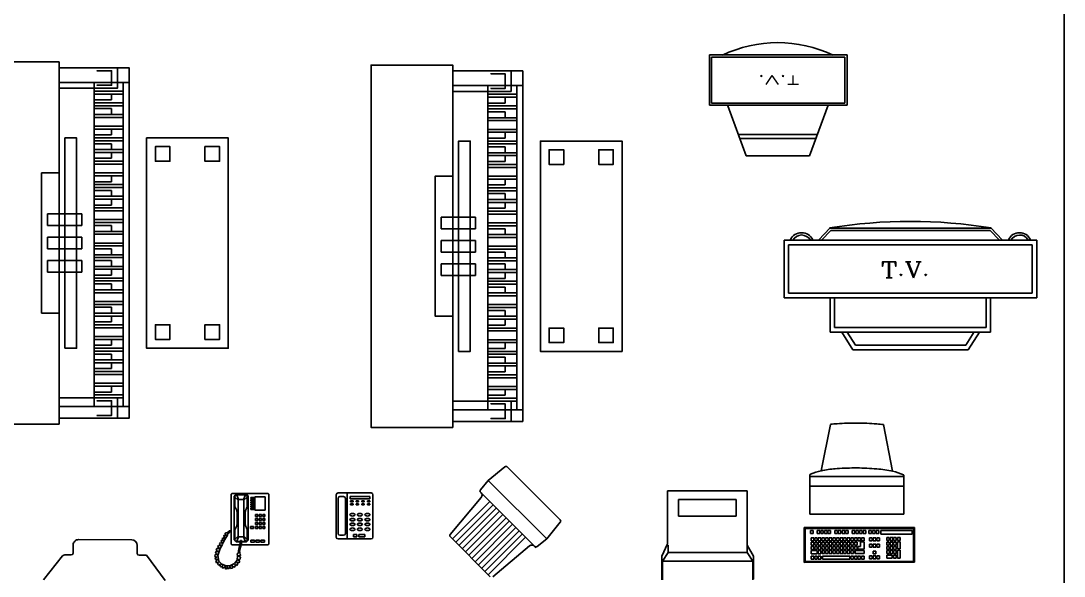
# Model space of a CAD drawing. Extents: x -42728 to 99010, y -18674 to 47645.
# Drawn here: x 48297 to 52837, y 23972 to 26386 of the extents above; entities that cross this region are included whole.
import ezdxf
from ezdxf.enums import TextEntityAlignment as Align

# ---------------------------------------------------------------- set-up
doc = ezdxf.new("R2010")
doc.units = 0
doc.header["$LTSCALE"] = 100
doc.header["$MEASUREMENT"] = 0
for name, pattern in [('BLACK_S', [10000, 10000, 0]), ('CHROME', [10000, 10000, 0]), ('SHINY', [10000, 10000, 0])]:
    doc.linetypes.add(name, pattern=pattern)
doc.layers.get('0').update_dxf_attribs({"linetype": 'CONTINUOUS'})
doc.layers.add('1-门窗', color=3, linetype='CONTINUOUS')
doc.layers.add('家具', color=223, linetype='CONTINUOUS')
doc.styles.add('ATTR', font='romans.shx', dxfattribs={"width": 0.8, "height": 0.7})
doc.styles.add('COMPLEX', font='COMPLEX')

# ---------------------------------------------------------------- blocks, each defined once
blk = doc.blocks.new('12ZPIA01')
at = {"color": 0, "linetype": 'ByBlock'}
for points in [[(14, 0, 46), (0, 0, 46), (0, 62, 46), (14, 62, 46)], [(0, 62), (0, 62, 46), (14, 62, 46), (14, 62)], [(0, 0), (0, 0, 46), (0, 62, 46), (0, 62)], [(14, 43, 12), (14, 62, 12), (14, 62), (14, 43)], [(14, 0, 12), (14, 0, 46), (14, 62, 46), (14, 62, 12)], [(14, 58.5, 33.5), (14, 61, 33.5), (26, 61, 33.5), (26, 58.5, 33.5)], [(24, 57.5, 3.5), (14, 57.5, 3.5), (14, 61, 3.5), (24, 61, 3.5)], [(14, 61, 3.5), (24, 61, 3.5), (24, 61), (14, 61)], [(14, 61, 33.5), (26, 61, 33.5), (26, 61, 28.5), (14, 61, 28.5)], [(24, 57.5, 3.5), (24, 61, 3.5), (24, 61), (24, 57.5)], [(26, 58.5, 28.5), (26, 58.5, 33.5), (26, 61, 33.5), (26, 61, 28.5)], [(20.5, 60.5, 3.5), (20.5, 60.5, 28.5), (23, 60.5, 28.5), (23, 60.5, 3.5)], [(23, 58, 3.5), (23, 58, 28.5), (23, 60.5, 28.5), (23, 60.5, 3.5)], [(14, 3, 33.5), (14, 58.5, 33.5), (20, 58.5, 33.5), (20, 3, 33.5)], [(14, 57.5, 3.5), (24, 57.5, 3.5), (24, 57.5), (14, 57.5)], [(26, 58.5, 32), (20, 58.5, 32), (20, 58.5, 33.5), (26, 58.5, 33.5)], [(20, 3.5, 32), (20, 3.5, 33.5), (20, 58.5, 33.5), (20, 58.5, 32)], [(20.5, 58, 3.5), (20.5, 58, 28.5), (23, 58, 28.5), (23, 58, 3.5)], [(26, 3, 32), (25, 3, 32), (25, 58.5, 32), (26, 58.5, 32)], [(26, 3, 28.5), (26, 3, 32), (26, 58.5, 32), (26, 58.5, 28.5)], [(15, 13, 42), (15, 49, 42), (17, 49, 33.5), (17, 13, 33.5)], [(29, 13, 22), (29, 49, 22), (43, 49, 22), (43, 13, 22)], [(29, 13, 19), (29, 13, 22), (29, 49, 22), (29, 49, 19)], [(29, 49, 22), (29, 49, 19), (43, 49, 19), (43, 49, 22)], [(43, 49, 19), (43, 49, 22), (43, 13, 22), (43, 13, 19)], [(30.5, 45, 19), (30.5, 47.5, 19), (30.5, 47.5), (30.5, 45)], [(33, 47.5), (33, 47.5, 19), (30.5, 47.5, 19), (30.5, 47.5)], [(33, 45, 19), (33, 47.5, 19), (33, 47.5), (33, 45)], [(39, 45, 19), (39, 47.5, 19), (39, 47.5), (39, 45)], [(41.5, 47.5, 19), (39, 47.5, 19), (39, 47.5), (41.5, 47.5)], [(41.5, 45, 19), (41.5, 47.5, 19), (41.5, 47.5), (41.5, 45)], [(33, 45, 19), (33, 45), (30.5, 45), (30.5, 45, 19)], [(39, 45, 19), (41.5, 45, 19), (41.5, 45), (39, 45)], [(11, 19), (11, 19, 12), (11, 43, 12), (11, 43)], [(11, 43, 12), (14, 43, 12), (14, 43), (11, 43)], [(11, 19), (14, 19), (14, 19, 12), (11, 19, 12)], [(14, 0), (14, 0, 12), (14, 19, 12), (14, 19)], [(30.5, 14.5, 19), (30.5, 17, 19), (30.5, 17), (30.5, 14.5)], [(33, 17), (33, 17, 19), (30.5, 17, 19), (30.5, 17)], [(33, 14.5, 19), (33, 17, 19), (33, 17), (33, 14.5)], [(39, 14.5, 19), (39, 17, 19), (39, 17), (39, 14.5)], [(41.5, 17), (41.5, 17, 19), (39, 17, 19), (39, 17)], [(41.5, 14.5, 19), (41.5, 17, 19), (41.5, 17), (41.5, 14.5)], [(30.5, 14.5, 19), (33, 14.5, 19), (33, 14.5), (30.5, 14.5)], [(41.5, 14.5, 19), (41.5, 14.5), (39, 14.5), (39, 14.5, 19)], [(43, 13, 22), (43, 13, 19), (29, 13, 19), (29, 13, 22)], [(14, 4.5, 3.5), (24, 4.5, 3.5), (24, 4.5), (14, 4.5)], [(24, 1, 3.5), (14, 1, 3.5), (14, 4.5, 3.5), (24, 4.5, 3.5)], [(20.5, 4, 3.5), (20.5, 4, 28.5), (23, 4, 28.5), (23, 4, 3.5)], [(23, 1.5, 3.5), (23, 1.5, 28.5), (23, 4, 28.5), (23, 4, 3.5)], [(24, 1, 3.5), (24, 4.5, 3.5), (24, 4.5), (24, 1)], [(14, 3, 33.5), (26, 3, 33.5), (26, 1, 33.5), (14, 1, 33.5)], [(26, 3, 32), (26, 3, 33.5), (20, 3, 33.5), (20, 3, 32)], [(26, 1, 28.5), (26, 1, 33.5), (26, 3, 33.5), (26, 3, 28.5)], [(0, 0), (0, 0, 46), (14, 0, 46), (14, 0)], [(14, 1, 33.5), (26, 1, 33.5), (26, 1, 28.5), (14, 1, 28.5)], [(14, 1, 3.5), (24, 1, 3.5), (24, 1), (14, 1)], [(20.5, 1.5, 3.5), (20.5, 1.5, 28.5), (23, 1.5, 28.5), (23, 1.5, 3.5)]]:
    blk.add_3dface(points, dxfattribs=at)
at = {"color": 7, "linetype": 'SHINY'}
for points in [[(20, 57, 32.5), (20, 58.5, 32.5), (25, 58.5, 32.5), (25, 57, 32.5)], [(20, 56.5, 32.5), (25, 56.5, 32.5), (25, 55, 32.5), (20, 55, 32.5)], [(20, 53, 32.5), (20, 54.5, 32.5), (25, 54.5, 32.5), (25, 53, 32.5)], [(20, 52.5, 32.5), (25, 52.5, 32.5), (25, 51, 32.5), (20, 51, 32.5)], [(20, 49, 32.5), (20, 50.5, 32.5), (25, 50.5, 32.5), (25, 49, 32.5)], [(20, 48.5, 32.5), (25, 48.5, 32.5), (25, 47, 32.5), (20, 47, 32.5)], [(20, 45, 32.5), (20, 46.5, 32.5), (25, 46.5, 32.5), (25, 45, 32.5)], [(20, 44.5, 32.5), (25, 44.5, 32.5), (25, 43, 32.5), (20, 43, 32.5)], [(20, 41, 32.5), (20, 42.5, 32.5), (25, 42.5, 32.5), (25, 41, 32.5)], [(20, 40.5, 32.5), (25, 40.5, 32.5), (25, 39, 32.5), (20, 39, 32.5)], [(20, 37, 32.5), (20, 38.5, 32.5), (25, 38.5, 32.5), (25, 37, 32.5)], [(20, 36.5, 32.5), (25, 36.5, 32.5), (25, 35, 32.5), (20, 35, 32.5)], [(20, 33, 32.5), (20, 34.5, 32.5), (25, 34.5, 32.5), (25, 33, 32.5)], [(20, 32.5, 32.5), (25, 32.5, 32.5), (25, 31, 32.5), (20, 31, 32.5)], [(20, 29, 32.5), (20, 30.5, 32.5), (25, 30.5, 32.5), (25, 29, 32.5)], [(20, 28.5, 32.5), (25, 28.5, 32.5), (25, 27, 32.5), (20, 27, 32.5)], [(20, 25, 32.5), (20, 26.5, 32.5), (25, 26.5, 32.5), (25, 25, 32.5)], [(20, 24.5, 32.5), (25, 24.5, 32.5), (25, 23, 32.5), (20, 23, 32.5)], [(20, 21, 32.5), (20, 22.5, 32.5), (25, 22.5, 32.5), (25, 21, 32.5)], [(20, 20.5, 32.5), (25, 20.5, 32.5), (25, 19, 32.5), (20, 19, 32.5)], [(20, 17, 32.5), (20, 18.5, 32.5), (25, 18.5, 32.5), (25, 17, 32.5)], [(20, 16.5, 32.5), (25, 16.5, 32.5), (25, 15, 32.5), (20, 15, 32.5)], [(20, 13, 32.5), (20, 14.5, 32.5), (25, 14.5, 32.5), (25, 13, 32.5)], [(20, 12.5, 32.5), (25, 12.5, 32.5), (25, 11, 32.5), (20, 11, 32.5)], [(20, 9, 32.5), (20, 10.5, 32.5), (25, 10.5, 32.5), (25, 9, 32.5)], [(20, 8.5, 32.5), (25, 8.5, 32.5), (25, 7, 32.5), (20, 7, 32.5)], [(20, 5, 32.5), (20, 6.5, 32.5), (25, 6.5, 32.5), (25, 5, 32.5)], [(20, 4.5, 32.5), (25, 4.5, 32.5), (25, 3, 32.5), (20, 3, 32.5)]]:
    blk.add_3dface(points, dxfattribs=at)
at = {"color": 8, "linetype": 'BLACK_S'}
for points in [[(20, 3, 32), (20, 58.5, 32), (25, 58.5, 32), (25, 3, 32)], [(20, 55.5, 33), (23, 55.5, 33), (23, 56.5, 33), (20, 56.5, 33)], [(20, 53, 33), (23, 53, 33), (23, 54, 33), (20, 54, 33)], [(20, 49.5, 33), (23, 49.5, 33), (23, 50.5, 33), (20, 50.5, 33)], [(20, 47, 33), (23, 47, 33), (23, 48, 33), (20, 48, 33)], [(20, 45.5, 33), (23, 45.5, 33), (23, 46.5, 33), (20, 46.5, 33)], [(20, 41.5, 33), (23, 41.5, 33), (23, 42.5, 33), (20, 42.5, 33)], [(20, 39, 33), (23, 39, 33), (23, 40, 33), (20, 40, 33)], [(20, 37.5, 33), (23, 37.5, 33), (23, 38.5, 33), (20, 38.5, 33)], [(20, 33, 33), (23, 33, 33), (23, 34, 33), (20, 34, 33)], [(20, 29, 33), (23, 29, 33), (23, 30, 33), (20, 30, 33)], [(20, 27, 33), (23, 27, 33), (23, 28, 33), (20, 28, 33)], [(20, 25.5, 33), (23, 25.5, 33), (23, 26.5, 33), (20, 26.5, 33)], [(20, 23, 33), (23, 23, 33), (23, 24, 33), (20, 24, 33)], [(20, 19, 33), (23, 19, 33), (23, 20, 33), (20, 20, 33)], [(20, 17.5, 33), (23, 17.5, 33), (23, 18.5, 33), (20, 18.5, 33)], [(20, 13.5, 33), (23, 13.5, 33), (23, 14.5, 33), (20, 14.5, 33)], [(20, 11, 33), (23, 11, 33), (23, 12, 33), (20, 12, 33)], [(20, 9.5, 33), (23, 9.5, 33), (23, 10.5, 33), (20, 10.5, 33)], [(20, 5.5, 33), (23, 5.5, 33), (23, 6.5, 33), (20, 6.5, 33)]]:
    blk.add_3dface(points, dxfattribs=at)
at = {"color": 2, "linetype": 'CHROME'}
for points in [[(12, 34, 2.5), (12, 36, 2.5), (17.89, 36, 1.38), (17.89, 34, 1.38)], [(12, 30, 2.5), (12, 32, 2.5), (17.89, 32, 1.38), (17.89, 30, 1.38)], [(12, 26, 2.5), (12, 28, 2.5), (17.89, 28, 1.38), (17.89, 26, 1.38)]]:
    blk.add_3dface(points, dxfattribs=at)
blk = doc.blocks.new('A$C45B50344')
at = {"xscale": 25.4, "yscale": 25.4, "zscale": 25.4}
blk.add_blockref('12ZPIA01', (0, 0, -1054.1), dxfattribs=at)
blk = doc.blocks.new('A$C16FB2258')
at = {"linetype": 'Continuous', "rotation": 90}
blk.add_blockref('A$C45B50344', (1574.8, 0, -114.3), dxfattribs=at)
blk = doc.blocks.new('A$C3EEA10D3')
at = {"layer": '1-门窗'}
for p, q in [((2054.8, 2464.5), (1982.7, 2405.5)), ((2295.7, 2233.8), (2065.6, 2464)), ((1982.7, 2405.5), (1949.1, 2364.4)), ((2237.2, 2150.9), (1982.7, 2405.5)), ((868.3, 2348.7), (865.1, 2345.5)), ((865.1, 2345.5), (865.1, 2128.5)), ((1025.6, 2348.7), (868.3, 2348.7)), ((885.6, 2343.9), (877.7, 2336.1)), ((877.7, 2336.1), (877.7, 2147.3)), ((882.4, 2339.2), (880.9, 2332.9)), ((880.9, 2332.9), (880.9, 2290.5)), ((880.9, 2332.9), (895, 2318.8)), ((888.7, 2342.4), (882.4, 2339.2)), ((932.8, 2343.9), (885.6, 2343.9)), ((926.5, 2342.4), (888.7, 2342.4)), ((896.6, 2321.9), (888.7, 2342.4)), ((895, 2318.8), (896.6, 2321.9)), ((895, 2248), (895, 2318.8)), ((896.6, 2321.9), (918.6, 2321.9)), ((918.6, 2321.9), (926.5, 2342.4)), ((920.2, 2318.8), (918.6, 2321.9)), ((934.3, 2332.9), (920.2, 2318.8)), ((920.2, 2248), (920.2, 2318.8)), ((926.5, 2342.4), (932.8, 2339.2)), ((939.1, 2336.1), (932.8, 2343.9)), ((932.8, 2339.2), (934.3, 2332.9)), ((934.3, 2332.9), (934.3, 2290.5)), ((939.1, 2145.8), (939.1, 2336.1)), ((950.1, 2326.6), (950.1, 2331.4)), ((950.1, 2331.4), (962.7, 2331.4)), ((962.7, 2326.6), (950.1, 2326.6)), ((950.1, 2317.2), (950.1, 2321.9)), ((950.1, 2321.9), (962.7, 2321.9)), ((962.7, 2317.2), (950.1, 2317.2)), ((962.7, 2331.4), (962.7, 2326.6)), ((962.7, 2321.9), (962.7, 2317.2)), ((1013, 2334.5), (967.4, 2334.5)), ((967.4, 2334.5), (967.4, 2276.3)), ((1013, 2276.3), (1013, 2334.5)), ((1028.7, 2345.5), (1025.6, 2348.7)), ((1028.7, 2128.5), (1028.7, 2345.5)), ((1321.3, 2342.8), (1321.3, 2158.8)), ((1329.3, 2350.8), (1473.3, 2350.8)), ((1329.3, 2326.8), (1329.3, 2174.8)), ((1337.3, 2334.8), (1353.7, 2334.8)), ((1361.7, 2326.8), (1361.7, 2174.8)), ((1369.7, 2350.8), (1369.7, 2150.8)), ((1468.4, 2335.4), (1382.8, 2335.4)), ((1382.8, 2335.4), (1382.8, 2325.3)), ((1382.8, 2325.3), (1468.4, 2325.3)), ((1394.5, 2316.8), (1383.5, 2316.8)), ((1383.5, 2316.8), (1383.5, 2312.6)), ((1394.5, 2312.6), (1394.5, 2316.8)), ((1418.6, 2316.8), (1407.6, 2316.8)), ((1407.6, 2316.8), (1407.6, 2312.6)), ((1418.6, 2312.6), (1418.6, 2316.8)), ((1443.2, 2316.8), (1432.2, 2316.8)), ((1432.2, 2316.8), (1432.2, 2312.6)), ((1443.2, 2312.6), (1443.2, 2316.8)), ((1468.3, 2316.8), (1457.3, 2316.8)), ((1457.3, 2316.8), (1457.3, 2312.6)), ((1468.3, 2312.6), (1468.3, 2316.8)), ((1468.4, 2325.3), (1468.4, 2335.4)), ((1481.3, 2342.8), (1481.3, 2158.8)), ((1952.6, 2331.3), (1817.7, 2170.7)), ((1951.7, 2351.6), (1944.5, 2358.8)), ((2185.4, 2117.9), (1949.6, 2353.7)), ((2763.3, 2130.1), (2763.3, 2359.7)), ((2763.3, 2359.7), (3109.3, 2359.7)), ((2810.5, 2322), (3062.1, 2322)), ((2810.5, 2322), (2810.5, 2249.6)), ((3062.1, 2322), (3062.1, 2249.6)), ((3109.3, 2359.7), (3109.3, 2123.8)), ((880.9, 2290.5), (884, 2282.6)), ((884, 2282.6), (888.7, 2274.7)), ((888.7, 2274.7), (890.3, 2263.7)), ((926.5, 2274.7), (924.9, 2263.7)), ((931.2, 2282.6), (926.5, 2274.7)), ((934.3, 2290.5), (931.2, 2282.6)), ((950.1, 2307.8), (950.1, 2312.5)), ((950.1, 2312.5), (962.7, 2312.5)), ((962.7, 2307.8), (950.1, 2307.8)), ((950.1, 2303), (962.7, 2303)), ((950.1, 2298.3), (950.1, 2303)), ((962.7, 2298.3), (950.1, 2298.3)), ((950.1, 2288.9), (950.1, 2293.6)), ((950.1, 2293.6), (962.7, 2293.6)), ((962.7, 2288.9), (950.1, 2288.9)), ((950.1, 2279.4), (950.1, 2284.2)), ((950.1, 2284.2), (962.7, 2284.2)), ((962.7, 2279.4), (950.1, 2279.4)), ((962.7, 2312.5), (962.7, 2307.8)), ((962.7, 2303), (962.7, 2298.3)), ((962.7, 2293.6), (962.7, 2288.9)), ((962.7, 2284.2), (962.7, 2279.4)), ((967.4, 2276.3), (1013, 2276.3)), ((1383.5, 2312.6), (1394.5, 2312.6)), ((1394.5, 2304), (1383.5, 2304)), ((1383.5, 2304), (1383.5, 2299.8)), ((1383.5, 2299.8), (1394.5, 2299.8)), ((1394.5, 2299.8), (1394.5, 2304)), ((1407.6, 2312.6), (1418.6, 2312.6)), ((1418.6, 2304), (1407.6, 2304)), ((1407.6, 2304), (1407.6, 2299.8)), ((1407.6, 2299.8), (1418.6, 2299.8)), ((1418.6, 2299.8), (1418.6, 2304)), ((1432.2, 2312.6), (1443.2, 2312.6)), ((1443.2, 2304), (1432.2, 2304)), ((1432.2, 2304), (1432.2, 2299.8)), ((1432.2, 2299.8), (1443.2, 2299.8)), ((1443.2, 2299.8), (1443.2, 2304)), ((1457.3, 2312.6), (1468.3, 2312.6)), ((1468.3, 2304), (1457.3, 2304)), ((1457.3, 2304), (1457.3, 2299.8)), ((1457.3, 2299.8), (1468.3, 2299.8)), ((1468.3, 2299.8), (1468.3, 2304)), ((1989.7, 2313.6), (1827.1, 2150.9)), ((2003.9, 2299.4), (1841.2, 2136.8)), ((2018, 2285.3), (1855.4, 2122.6)), ((2032.2, 2271.1), (1869.5, 2108.5)), ((890.3, 2263.7), (890.3, 2248)), ((890.3, 2218.1), (890.3, 2248)), ((895, 2248), (895, 2163.1)), ((920.2, 2248), (920.2, 2163.1)), ((924.9, 2263.7), (924.9, 2248)), ((924.9, 2218.1), (924.9, 2248)), ((980, 2257.4), (970.5, 2257.4)), ((970.5, 2257.4), (970.5, 2248)), ((970.5, 2248), (980, 2248)), ((980, 2240.1), (970.5, 2240.1)), ((970.5, 2240.1), (970.5, 2230.7)), ((970.5, 2230.7), (980, 2230.7)), ((980, 2248), (980, 2257.4)), ((980, 2230.7), (980, 2240.1)), ((986.2, 2257.4), (986.2, 2248)), ((995.7, 2257.4), (986.2, 2257.4)), ((986.2, 2248), (995.7, 2248)), ((995.7, 2240.1), (986.2, 2240.1)), ((986.2, 2240.1), (986.2, 2230.7)), ((986.2, 2230.7), (995.7, 2230.7)), ((995.7, 2248), (995.7, 2257.4)), ((995.7, 2230.7), (995.7, 2240.1)), ((1011.4, 2257.4), (1002, 2257.4)), ((1002, 2257.4), (1002, 2248)), ((1002, 2248), (1011.4, 2248)), ((1011.4, 2240.1), (1002, 2240.1)), ((1002, 2240.1), (1002, 2230.7)), ((1002, 2230.7), (1011.4, 2230.7)), ((1011.4, 2248), (1011.4, 2257.4)), ((1011.4, 2230.7), (1011.4, 2240.1)), ((2046.3, 2257), (1883.7, 2094.4)), ((2060.4, 2242.8), (1897.8, 2080.2)), ((2074.6, 2228.7), (1912, 2066.1)), ((2810.5, 2249.6), (3062.1, 2249.6)), ((848.2, 2177.4), (852.6, 2183.5)), ((852.6, 2183.5), (856.4, 2185.7)), ((859.3, 2180.6), (855.8, 2178.1)), ((856.4, 2185.7), (865.1, 2186.7)), ((865.1, 2181.9), (859.3, 2180.6)), ((880.9, 2191.4), (884, 2199.2)), ((880.9, 2148.9), (880.9, 2191.4)), ((884, 2199.2), (888.7, 2207.1)), ((888.7, 2207.1), (890.3, 2218.1)), ((926.5, 2207.1), (924.9, 2218.1)), ((931.2, 2199.2), (926.5, 2207.1)), ((934.3, 2191.4), (931.2, 2199.2)), ((934.3, 2148.9), (934.3, 2191.4)), ((961.1, 2205.5), (948.5, 2205.5)), ((948.5, 2205.5), (948.5, 2196.1)), ((948.5, 2196.1), (961.1, 2196.1)), ((961.1, 2196.1), (961.1, 2205.5)), ((970.5, 2222.8), (970.5, 2213.4)), ((980, 2222.8), (970.5, 2222.8)), ((970.5, 2213.4), (980, 2213.4)), ((980, 2205.5), (970.5, 2205.5)), ((970.5, 2205.5), (970.5, 2196.1)), ((970.5, 2196.1), (980, 2196.1)), ((980, 2213.4), (980, 2222.8)), ((980, 2196.1), (980, 2205.5)), ((986.2, 2222.8), (986.2, 2213.4)), ((995.7, 2222.8), (986.2, 2222.8)), ((986.2, 2213.4), (995.7, 2213.4)), ((986.2, 2205.5), (986.2, 2196.1)), ((995.7, 2205.5), (986.2, 2205.5)), ((986.2, 2196.1), (995.7, 2196.1)), ((995.7, 2213.4), (995.7, 2222.8)), ((995.7, 2196.1), (995.7, 2205.5)), ((1002, 2222.8), (1002, 2213.4)), ((1011.4, 2222.8), (1002, 2222.8)), ((1002, 2213.4), (1011.4, 2213.4)), ((1011.4, 2205.5), (1002, 2205.5)), ((1002, 2205.5), (1002, 2196.1)), ((1002, 2196.1), (1011.4, 2196.1)), ((1011.4, 2213.4), (1011.4, 2222.8)), ((1011.4, 2196.1), (1011.4, 2205.5)), ((2088.7, 2214.6), (1926.1, 2051.9)), ((2102.9, 2200.4), (1940.2, 2037.8)), ((2117, 2186.3), (1954.4, 2023.6)), ((2296.3, 2223.1), (2237.2, 2150.9)), ((431.8, 2147), (200.8, 2148.1)), ((813.8, 2129), (817.3, 2135.7)), ((817.3, 2135.7), (825.9, 2132.9)), ((820.2, 2140.2), (823.3, 2147.2)), ((825.9, 2132.9), (820.2, 2140.2)), ((823.3, 2147.2), (831.9, 2143.4)), ((825.3, 2150.7), (827.8, 2155.8)), ((831.9, 2143.4), (825.3, 2150.7)), ((827.8, 2155.8), (837, 2152.9)), ((834.5, 2143.4), (827.8, 2130.3)), ((831.9, 2162.2), (834.5, 2166.9)), ((837, 2152.9), (831.9, 2162.2)), ((834.5, 2166.9), (842.8, 2164.4)), ((844.7, 2160.6), (834.5, 2143.4)), ((837.7, 2172.7), (838.9, 2176.2)), ((842.8, 2164.4), (837.7, 2172.7)), ((838.9, 2176.2), (842.4, 2177.1)), ((842.4, 2177.1), (848.2, 2177.4)), ((850.4, 2170.1), (844.7, 2160.6)), ((846.6, 2173.3), (850.4, 2170.1)), ((849.8, 2173.3), (846.6, 2173.3)), ((851.7, 2175.2), (849.8, 2173.3)), ((855.8, 2178.1), (851.7, 2175.2)), ((877.7, 2147.3), (885.6, 2137.9)), ((880.9, 2148.9), (895, 2163.1)), ((882.4, 2142.6), (880.9, 2148.9)), ((888.7, 2139.5), (882.4, 2142.6)), ((885.6, 2137.9), (904, 2137.9)), ((896.6, 2159.9), (888.7, 2139.5)), ((904.1, 2139.5), (888.7, 2139.5)), ((895, 2163.1), (896.6, 2159.9)), ((896.6, 2159.9), (918.6, 2159.9)), ((903.5, 2131.6), (904.5, 2144.2)), ((904.5, 2144.2), (909.2, 2144.2)), ((909.2, 2144.2), (909, 2130.6)), ((926.5, 2139.5), (909.1, 2139.5)), ((909.1, 2137.9), (931.2, 2137.9)), ((920.2, 2163.1), (918.6, 2159.9)), ((918.6, 2159.9), (926.5, 2139.5)), ((934.3, 2148.9), (920.2, 2163.1)), ((926.5, 2139.5), (932.8, 2142.6)), ((931.2, 2137.9), (939.1, 2145.8)), ((932.8, 2142.6), (934.3, 2148.9)), ((950.1, 2136.3), (950.1, 2145.8)), ((950.1, 2145.8), (965.8, 2145.8)), ((965.8, 2136.3), (950.1, 2136.3)), ((965.8, 2145.8), (965.8, 2136.3)), ((972.1, 2136.3), (972.1, 2145.8)), ((972.1, 2145.8), (987.8, 2145.8)), ((987.8, 2136.3), (972.1, 2136.3)), ((987.8, 2145.8), (987.8, 2136.3)), ((994.1, 2136.3), (994.1, 2145.8)), ((994.1, 2145.8), (1009.8, 2145.8)), ((1009.8, 2136.3), (994.1, 2136.3)), ((1009.8, 2145.8), (1009.8, 2136.3)), ((1329.3, 2150.8), (1473.3, 2150.8)), ((1337.3, 2166.8), (1353.7, 2166.8)), ((1410.7, 2170.3), (1396.3, 2170.3)), ((1396.3, 2170.3), (1396.3, 2160.1)), ((1396.3, 2160.1), (1410.7, 2160.1)), ((1410.7, 2160.1), (1410.7, 2170.3)), ((1446.3, 2170.3), (1419.2, 2170.3)), ((1419.2, 2170.3), (1419.2, 2159.3)), ((1419.2, 2159.3), (1446.3, 2159.3)), ((1446.3, 2159.3), (1446.3, 2170.3)), ((1991.6, 1986.4), (1818.1, 2159.9)), ((2131.2, 2172.1), (1968.5, 2009.5)), ((2145.3, 2158), (1982.7, 1995.4)), ((2237.2, 2150.9), (2196.2, 2117.3)), ((176.7, 2124.2), (176.6, 2089.3)), ((455.6, 2088), (455.7, 2122.9)), ((796.3, 2089.5), (798.5, 2096.9)), ((803, 2083.2), (796.3, 2089.5)), ((798.5, 2096.9), (808.7, 2096.6)), ((799.5, 2100.1), (802.3, 2109.6)), ((808.7, 2096.6), (799.5, 2100.1)), ((802.3, 2109.6), (811.9, 2108.7)), ((816.3, 2108.7), (805.8, 2078.7)), ((806.2, 2117.9), (809.7, 2123)), ((811.9, 2108.7), (806.2, 2117.9)), ((809.7, 2123), (818.6, 2120.4)), ((818.6, 2120.4), (813.8, 2129)), ((826.5, 2127.1), (816.3, 2108.7)), ((827.8, 2130.3), (825.6, 2129.7)), ((825.6, 2129.7), (826.5, 2127.1)), ((865.1, 2128.5), (868.3, 2125.3)), ((868.3, 2125.3), (902.2, 2125.3)), ((891.1, 2086.4), (896.9, 2090.5)), ((896.5, 2098.8), (897.5, 2106.4)), ((896.9, 2090.5), (896.5, 2098.8)), ((897.5, 2106.4), (901.3, 2121.4)), ((901.6, 2091.5), (900.7, 2089.5)), ((900.7, 2089.5), (904.2, 2086)), ((901.3, 2121.4), (903.5, 2131.6)), ((905.1, 2114.7), (901.3, 2099.7)), ((901.3, 2099.7), (901.6, 2091.5)), ((909, 2130.6), (905.1, 2114.7)), ((907.7, 2125.3), (1025.6, 2125.3)), ((1025.6, 2125.3), (1028.7, 2128.5)), ((2163.1, 2120.9), (2002.4, 1985.9)), ((2183.3, 2120), (2190.6, 2112.7)), ((2738.1, 2076.6), (2763.3, 2130.1)), ((2766.4, 2092.4), (2741.3, 2054.6)), ((2766.4, 2123.8), (2766.4, 2092.4)), ((3109.3, 2092.4), (2766.4, 2092.4)), ((3109.3, 2123.8), (3109.3, 2092.4)), ((3109.3, 2123.8), (3137.6, 2076.6)), ((3109.3, 2092.4), (3134.4, 2054.6)), ((130.1, 2076.7), (48.6, 1973.2)), ((168.6, 2081.3), (144.6, 2081.6)), ((495.5, 2079.6), (463.5, 2079.9)), ((576.6, 1970.2), (495.5, 2079.6)), ((792.8, 2075.2), (794.4, 2083.2)), ((802.7, 2072.3), (792.8, 2075.2)), ((794.4, 2083.2), (803, 2083.2)), ((794.4, 2067.6), (802.7, 2072.3)), ((795.7, 2061.2), (794.4, 2067.6)), ((805.5, 2061.5), (795.7, 2061.2)), ((797.9, 2052.9), (805.5, 2061.5)), ((800.4, 2046.5), (797.9, 2052.9)), ((809.7, 2049.4), (800.4, 2046.5)), ((805.2, 2040.8), (809.7, 2049.4)), ((805.8, 2078.7), (810.3, 2054.8)), ((810.3, 2054.8), (824.3, 2041.1)), ((861.9, 2034.8), (878.7, 2043.7)), ((878.7, 2043.7), (890.8, 2059)), ((888.9, 2049.4), (893.4, 2040.5)), ((898.5, 2047.5), (888.9, 2049.4)), ((890.8, 2059), (892.4, 2079)), ((892.4, 2079), (891.1, 2086.4)), ((903.9, 2062.8), (893.7, 2061.8)), ((893.7, 2061.8), (902.6, 2054.8)), ((904.8, 2078.4), (895.6, 2076.8)), ((895.6, 2076.8), (904.5, 2071.4)), ((902.6, 2054.8), (898.5, 2047.5)), ((904.5, 2071.4), (903.9, 2062.8)), ((904.2, 2086), (904.8, 2078.4)), ((2738.1, 1972.8), (2738.1, 2076.6)), ((2741.3, 2054.6), (2741.3, 1972.8)), ((3134.4, 2054.6), (2741.3, 2054.6)), ((3134.4, 2054.6), (3134.4, 1972.8)), ((3137.6, 2076.6), (3137.6, 1976)), ((809.3, 2037), (805.2, 2040.8)), ((818.2, 2040.8), (809.3, 2037)), ((814.4, 2032.2), (818.2, 2040.8)), ((819.5, 2027.8), (814.4, 2032.2)), ((826.2, 2036), (819.5, 2027.8)), ((824.3, 2041.1), (842.8, 2033.2)), ((825.3, 2026.5), (826.2, 2036)), ((830.3, 2023.9), (825.3, 2026.5)), ((837.7, 2030.3), (830.3, 2023.9)), ((838, 2021.7), (837.7, 2030.3)), ((844, 2020.1), (838, 2021.7)), ((842.8, 2033.2), (861.9, 2034.8)), ((847.5, 2030.3), (844, 2020.1)), ((849.8, 2021.1), (847.5, 2030.3)), ((855.2, 2021.7), (849.8, 2021.1)), ((859, 2030.3), (855.2, 2021.7)), ((863.1, 2021.7), (859, 2030.3)), ((869.8, 2023.6), (863.1, 2021.7)), ((876.5, 2027.8), (868.9, 2034.1)), ((868.9, 2034.1), (869.8, 2023.6)), ((882.5, 2031.6), (876.5, 2027.8)), ((881.3, 2040.2), (882.5, 2031.6)), ((888.6, 2034.8), (881.3, 2040.2)), ((893.4, 2040.5), (888.6, 2034.8))]:
    blk.add_line(p, q, dxfattribs=at)
for centre, radius, start, end in [((2059.9, 2458.3), 8, 45, 129.2894), ((1955.3, 2359.3), 8, 140.7106, 225), ((1329.3, 2342.8), 8, 90, 180), ((1337.3, 2326.8), 8, 90, 180), ((1353.7, 2326.8), 8, 360, 90), ((1473.3, 2342.8), 8, 0, 90), ((1941.1, 2341), 15, 319.9697, 45), ((2290.1, 2228.2), 8, 320.7106, 45), ((200.7, 2124.1), 24, 89.7741, 179.7741), ((431.7, 2123), 24, 359.7741, 89.7741), ((1329.3, 2158.8), 8, 180, 270), ((1337.3, 2174.8), 8, 180, 270), ((1353.7, 2174.8), 8, 270, 360), ((1473.3, 2158.8), 8, 270, 0), ((1823.8, 2165.5), 8, 139.9697, 225), ((168.6, 2089.3), 8, 269.7741, 359.7741), ((463.6, 2087.9), 8, 179.7741, 269.7741), ((2172.7, 2109.4), 15, 45, 130.0303), ((2191.1, 2123.5), 8, 225, 309.2894), ((144.5, 2057.6), 24, 89.7741, 126.9614)]:
    blk.add_arc(centre, radius, start, end, dxfattribs=at)
for centre in [(1392.2, 2255.8), (1392.2, 2234.7), (1424.4, 2255.8), (1424.4, 2234.7), (1457.4, 2255.8), (1457.4, 2234.7), (1392.2, 2214.3), (1392.2, 2193.1), (1424.4, 2214.3), (1424.4, 2193.1), (1457.4, 2214.3), (1457.4, 2193.1)]:
    blk.add_ellipse(centre, major_axis=(11, 0), ratio=0.499583, dxfattribs=at)
at = {"layer": '1-门窗', "style": 'ATTR', "width": 0.8, "flags": 9}
blk.add_attdef('ESTCODE', (2116.1, 1014), '', height=17.5, dxfattribs=at)
blk = doc.blocks.new('A$C60C160E7')
at = {"layer": '家具', "color": 3}
for p, q in [((114.3, 600.1), (73.7, 398.3)), ((344.3, 598.8), (384.8, 396.5)), ((24.9, 209.5), (24.9, 381.8)), ((24.9, 372.7), (433, 372.7)), ((433, 379.7), (433, 209.5)), ((24.9, 331.9), (433, 331.9)), ((433, 209.5), (24.9, 209.5)), ((0, 151.1), (479.6, 151.4)), ((0.1, 0), (0, 151.1)), ((3.5, 147.6), (476, 147.9)), ((3.6, 3.5), (3.5, 147.6)), ((39, 138.2), (27.6, 138.2)), ((27.6, 138.2), (27.6, 125.2)), ((39.1, 125.2), (39, 138.2)), ((67.6, 138.2), (56.2, 138.2)), ((56.2, 138.2), (56.2, 125.2)), ((67.6, 125.2), (67.6, 138.2)), ((83.1, 138.2), (71.7, 138.2)), ((71.7, 138.2), (71.7, 125.2)), ((83.1, 125.2), (83.1, 138.2)), ((99.4, 138.3), (88, 138.3)), ((88, 138.3), (88, 125.2)), ((99.4, 125.2), (99.4, 138.3)), ((114.9, 138.3), (103.5, 138.3)), ((103.5, 138.3), (103.5, 125.2)), ((114.9, 125.2), (114.9, 138.3)), ((144.3, 138.3), (132.9, 138.3)), ((132.9, 138.3), (132.9, 125.2)), ((144.3, 125.2), (144.3, 138.3)), ((159.8, 138.3), (148.4, 138.3)), ((148.4, 138.3), (148.4, 125.2)), ((159.8, 125.3), (159.8, 138.3)), ((176.1, 138.3), (164.7, 138.3)), ((164.7, 138.3), (164.7, 125.3)), ((176.1, 125.3), (176.1, 138.3)), ((191.6, 138.3), (180.2, 138.3)), ((180.2, 138.3), (180.2, 125.3)), ((191.6, 125.3), (191.6, 138.3)), ((220.2, 138.3), (208.7, 138.3)), ((208.7, 138.3), (208.8, 125.3)), ((220.2, 125.3), (220.2, 138.3)), ((235.7, 138.4), (224.3, 138.3)), ((224.3, 138.3), (224.3, 125.3)), ((235.7, 125.3), (235.7, 138.4)), ((252, 138.4), (240.6, 138.4)), ((240.6, 138.4), (240.6, 125.3)), ((252, 125.3), (252, 138.4)), ((267.5, 138.4), (256.1, 138.4)), ((256.1, 138.4), (256.1, 125.3)), ((267.5, 125.3), (267.5, 138.4)), ((292.8, 138.4), (281.4, 138.4)), ((281.4, 138.4), (281.4, 125.3)), ((292.8, 125.3), (292.8, 138.4)), ((309.1, 138.4), (297.7, 138.4)), ((297.7, 138.4), (297.7, 125.4)), ((309.1, 125.4), (309.1, 138.4)), ((324.6, 138.4), (313.2, 138.4)), ((313.2, 138.4), (313.2, 125.4)), ((324.6, 125.4), (324.6, 138.4)), ((469.8, 138.5), (332.8, 138.4)), ((332.8, 138.4), (332.8, 122.1)), ((469.8, 122.2), (469.8, 138.5)), ((476, 147.9), (476.1, 3.9)), ((479.6, 151.4), (479.7, 0.3)), ((27.6, 125.2), (39.1, 125.2)), ((41.5, 107.2), (30.1, 107.2)), ((30.1, 107.2), (30.1, 94.2)), ((30.1, 94.2), (41.5, 94.2)), ((41.5, 94.2), (41.5, 107.2)), ((57, 107.2), (45.6, 107.2)), ((45.6, 107.2), (45.6, 94.2)), ((45.6, 94.2), (57, 94.2)), ((56.2, 125.2), (67.6, 125.2)), ((57, 94.2), (57, 107.2)), ((72.5, 107.3), (61.1, 107.2)), ((61.1, 107.2), (61.1, 94.2)), ((61.1, 94.2), (72.5, 94.2)), ((71.7, 125.2), (83.1, 125.2)), ((72.5, 94.2), (72.5, 107.3)), ((88.8, 107.3), (77.4, 107.3)), ((77.4, 107.3), (77.4, 94.2)), ((77.4, 94.2), (88.8, 94.2)), ((88, 125.2), (99.4, 125.2)), ((88.8, 94.2), (88.8, 107.3)), ((104.3, 107.3), (92.9, 107.3)), ((92.9, 107.3), (92.9, 94.2)), ((92.9, 94.2), (104.3, 94.2)), ((103.5, 125.2), (114.9, 125.2)), ((104.3, 94.2), (104.3, 107.3)), ((120.7, 107.3), (109.2, 107.3)), ((109.2, 107.3), (109.2, 94.2)), ((109.2, 94.2), (120.7, 94.2)), ((120.7, 94.2), (120.7, 107.3)), ((136.2, 107.3), (124.7, 107.3)), ((124.7, 107.3), (124.7, 94.2)), ((124.7, 94.2), (136.2, 94.3)), ((132.9, 125.2), (144.3, 125.2)), ((136.2, 94.3), (136.2, 107.3)), ((152.5, 107.3), (141.1, 107.3)), ((141.1, 107.3), (141.1, 94.3)), ((141.1, 94.3), (152.5, 94.3)), ((148.4, 125.2), (159.8, 125.3)), ((152.5, 94.3), (152.5, 107.3)), ((168, 107.3), (156.6, 107.3)), ((156.6, 107.3), (156.6, 94.3)), ((156.6, 94.3), (168, 94.3)), ((164.7, 125.3), (176.1, 125.3)), ((168, 94.3), (168, 107.3)), ((182.7, 107.3), (171.2, 107.3)), ((171.2, 107.3), (171.2, 94.3)), ((171.2, 94.3), (182.7, 94.3)), ((180.2, 125.3), (191.6, 125.3)), ((182.7, 94.3), (182.7, 107.3)), ((198.2, 107.3), (186.7, 107.3)), ((186.7, 107.3), (186.8, 94.3)), ((186.8, 94.3), (198.2, 94.3)), ((198.2, 94.3), (198.2, 107.3)), ((214.5, 107.4), (203.1, 107.3)), ((203.1, 107.3), (203.1, 94.3)), ((203.1, 94.3), (214.5, 94.3)), ((208.8, 125.3), (220.2, 125.3)), ((214.5, 94.3), (214.5, 107.4)), ((230, 107.4), (218.6, 107.4)), ((218.6, 107.4), (218.6, 94.3)), ((218.6, 94.3), (230, 94.3)), ((224.3, 125.3), (235.7, 125.3)), ((230, 94.3), (230, 107.4)), ((244.7, 107.4), (233.2, 107.4)), ((233.2, 107.4), (233.3, 94.3)), ((233.3, 94.3), (244.7, 94.3)), ((240.6, 125.3), (252, 125.3)), ((244.7, 94.3), (244.7, 107.4)), ((261, 107.4), (249.6, 107.4)), ((249.6, 107.4), (249.6, 94.3)), ((249.6, 94.3), (261, 94.3)), ((256.1, 125.3), (267.5, 125.3)), ((261, 94.3), (261, 107.4)), ((281.4, 125.3), (292.8, 125.3)), ((295.3, 107.4), (283.8, 107.4)), ((283.8, 107.4), (283.8, 94.4)), ((283.8, 94.4), (295.3, 94.4)), ((295.3, 94.4), (295.3, 107.4)), ((297.7, 125.4), (309.1, 125.4)), ((311.6, 107.4), (300.1, 107.4)), ((300.1, 107.4), (300.2, 94.4)), ((300.2, 94.4), (311.6, 94.4)), ((311.6, 94.4), (311.6, 107.4)), ((313.2, 125.4), (324.6, 125.4)), ((327.1, 107.4), (315.7, 107.4)), ((315.7, 107.4), (315.7, 94.4)), ((315.7, 94.4), (327.1, 94.4)), ((327.1, 94.4), (327.1, 107.4)), ((332.8, 122.1), (469.8, 122.2)), ((370.3, 108.3), (358.9, 108.3)), ((358.9, 108.3), (358.9, 95.2)), ((358.9, 95.2), (370.3, 95.2)), ((370.3, 95.2), (370.3, 108.3)), ((385.8, 108.3), (374.4, 108.3)), ((374.4, 108.3), (374.4, 95.2)), ((374.4, 95.2), (385.8, 95.2)), ((385.8, 95.2), (385.8, 108.3)), ((400.5, 108.3), (389.1, 108.3)), ((389.1, 108.3), (389.1, 95.2)), ((389.1, 95.2), (400.5, 95.3)), ((400.5, 95.3), (400.5, 108.3)), ((417.6, 108.3), (406.2, 108.3)), ((406.2, 108.3), (406.2, 95.3)), ((406.2, 95.3), (417.6, 95.3)), ((417.6, 95.3), (417.6, 108.3)), ((41.5, 87.7), (30.1, 87.7)), ((30.1, 87.7), (30.1, 74.6)), ((30.1, 74.6), (41.5, 74.6)), ((41.5, 68.9), (30.1, 68.9)), ((30.1, 68.9), (30.1, 55.9)), ((30.1, 55.9), (41.6, 55.9)), ((57.1, 51), (30.1, 51)), ((30.1, 51), (30.1, 37.9)), ((41.5, 74.6), (41.5, 87.7)), ((41.6, 55.9), (41.5, 68.9)), ((57, 87.7), (45.6, 87.7)), ((45.6, 87.7), (45.6, 74.6)), ((45.6, 74.6), (57, 74.6)), ((57, 68.9), (45.6, 68.9)), ((45.6, 68.9), (45.6, 55.9)), ((45.6, 55.9), (57.1, 55.9)), ((57, 74.6), (57, 87.7)), ((57.1, 55.9), (57, 68.9)), ((57.1, 37.9), (57.1, 51)), ((72.5, 87.7), (61.1, 87.7)), ((61.1, 87.7), (61.1, 74.6)), ((61.1, 74.6), (72.5, 74.6)), ((72.5, 68.9), (61.1, 68.9)), ((61.1, 68.9), (61.1, 55.9)), ((61.1, 55.9), (72.6, 55.9)), ((72.6, 51), (61.1, 51)), ((61.1, 51), (61.1, 37.9)), ((72.5, 74.6), (72.5, 87.7)), ((72.6, 55.9), (72.5, 68.9)), ((72.6, 37.9), (72.6, 51)), ((88.9, 87.7), (77.4, 87.7)), ((77.4, 87.7), (77.4, 74.6)), ((77.4, 74.6), (88.9, 74.7)), ((88.9, 68.9), (77.4, 68.9)), ((77.4, 68.9), (77.5, 55.9)), ((77.5, 55.9), (88.9, 55.9)), ((88.9, 51), (77.5, 51)), ((77.5, 51), (77.5, 38)), ((88.9, 74.7), (88.9, 87.7)), ((88.9, 55.9), (88.9, 68.9)), ((88.9, 38), (88.9, 51)), ((104.4, 87.7), (92.9, 87.7)), ((92.9, 87.7), (92.9, 74.7)), ((92.9, 74.7), (104.4, 74.7)), ((104.4, 69), (92.9, 68.9)), ((92.9, 68.9), (93, 55.9)), ((93, 55.9), (104.4, 55.9)), ((104.4, 51), (93, 51)), ((93, 51), (93, 38)), ((104.4, 74.7), (104.4, 87.7)), ((104.4, 55.9), (104.4, 69)), ((104.4, 38), (104.4, 51)), ((120.7, 87.7), (109.2, 87.7)), ((109.2, 87.7), (109.3, 74.7)), ((109.3, 74.7), (120.7, 74.7)), ((120.7, 69), (109.3, 69)), ((109.3, 69), (109.3, 55.9)), ((109.3, 55.9), (120.7, 55.9)), ((120.7, 51), (109.3, 51)), ((109.3, 51), (109.3, 38)), ((120.7, 74.7), (120.7, 87.7)), ((120.7, 55.9), (120.7, 69)), ((120.7, 38), (120.7, 51)), ((136.2, 87.7), (124.7, 87.7)), ((124.7, 87.7), (124.8, 74.7)), ((124.8, 74.7), (136.2, 74.7)), ((136.2, 69), (124.8, 69)), ((124.8, 69), (124.8, 55.9)), ((124.8, 55.9), (136.2, 55.9)), ((136.2, 51), (124.8, 51)), ((124.8, 51), (124.8, 38)), ((136.2, 74.7), (136.2, 87.7)), ((136.2, 55.9), (136.2, 69)), ((136.2, 38), (136.2, 51)), ((152.5, 87.7), (141.1, 87.7)), ((141.1, 87.7), (141.1, 74.7)), ((141.1, 74.7), (152.5, 74.7)), ((152.5, 69), (141.1, 69)), ((141.1, 69), (141.1, 55.9)), ((141.1, 55.9), (152.5, 55.9)), ((152.5, 51), (141.1, 51)), ((141.1, 51), (141.1, 38)), ((152.5, 74.7), (152.5, 87.7)), ((152.5, 55.9), (152.5, 69)), ((152.5, 38), (152.5, 51)), ((168, 87.8), (156.6, 87.7)), ((156.6, 87.7), (156.6, 74.7)), ((156.6, 74.7), (168, 74.7)), ((168, 69), (156.6, 69)), ((156.6, 69), (156.6, 55.9)), ((156.6, 55.9), (168, 56)), ((168, 51.1), (156.6, 51.1)), ((156.6, 51.1), (156.6, 38)), ((168, 74.7), (168, 87.8)), ((168, 56), (168, 69)), ((168, 38), (168, 51.1)), ((182.7, 87.8), (171.3, 87.8)), ((171.3, 87.8), (171.3, 74.7)), ((171.3, 74.7), (182.7, 74.7)), ((182.7, 69), (171.3, 69)), ((171.3, 69), (171.3, 56)), ((171.3, 56), (182.7, 56)), ((182.7, 51.1), (171.3, 51.1)), ((171.3, 51.1), (171.3, 38)), ((182.7, 74.7), (182.7, 87.8)), ((182.7, 56), (182.7, 69)), ((182.7, 38), (182.7, 51.1)), ((198.2, 87.8), (186.8, 87.8)), ((186.8, 87.8), (186.8, 74.7)), ((186.8, 74.7), (198.2, 74.7)), ((198.2, 69), (186.8, 69)), ((186.8, 69), (186.8, 56)), ((186.8, 56), (198.2, 56)), ((198.2, 51.1), (186.8, 51.1)), ((186.8, 51.1), (186.8, 38)), ((198.2, 74.7), (198.2, 87.8)), ((198.2, 56), (198.2, 69)), ((198.2, 38), (198.2, 51.1)), ((214.5, 87.8), (203.1, 87.8)), ((203.1, 87.8), (203.1, 74.7)), ((203.1, 74.7), (214.5, 74.7)), ((214.5, 69), (203.1, 69)), ((203.1, 69), (203.1, 56)), ((203.1, 56), (214.5, 56)), ((214.5, 51.1), (203.1, 51.1)), ((203.1, 51.1), (203.1, 38)), ((214.5, 74.7), (214.5, 87.8)), ((214.5, 56), (214.5, 69)), ((214.5, 38), (214.5, 51.1)), ((230, 87.8), (218.6, 87.8)), ((218.6, 87.8), (218.6, 74.7)), ((218.6, 74.7), (230, 74.7)), ((230, 69), (218.6, 69)), ((218.6, 69), (218.6, 56)), ((218.6, 56), (230, 56)), ((261, 51.1), (221.9, 51.1)), ((221.9, 51.1), (221.9, 38.1)), ((230, 74.7), (230, 87.8)), ((230, 56), (230, 69)), ((244.7, 69.1), (233.3, 69)), ((233.3, 69), (233.3, 57.6)), ((233.3, 57.6), (260.2, 57.6)), ((260.2, 89.4), (244.7, 89.4)), ((244.7, 89.4), (244.7, 69.1)), ((260.2, 65), (260.2, 89.4)), ((260.2, 57.6), (260.2, 69.1)), ((261, 38.1), (261, 51.1)), ((295.3, 79.7), (283.9, 79.7)), ((283.9, 79.7), (283.9, 66.6)), ((283.9, 66.6), (295.3, 66.6)), ((295.3, 66.6), (295.3, 79.7)), ((311.6, 79.7), (300.2, 79.7)), ((300.2, 79.7), (300.2, 66.6)), ((300.2, 66.6), (311.6, 66.7)), ((311.6, 49.5), (300.2, 49.5)), ((300.2, 49.5), (300.2, 36.5)), ((311.6, 66.7), (311.6, 79.7)), ((311.6, 36.5), (311.6, 49.5)), ((327.1, 79.7), (315.7, 79.7)), ((315.7, 79.7), (315.7, 66.7)), ((315.7, 66.7), (327.1, 66.7)), ((327.1, 66.7), (327.1, 79.7)), ((370.3, 87.9), (358.9, 87.9)), ((358.9, 87.9), (358.9, 74.8)), ((358.9, 74.8), (370.3, 74.8)), ((370.3, 69.1), (358.9, 69.1)), ((358.9, 69.1), (358.9, 56.1)), ((358.9, 56.1), (370.3, 56.1)), ((370.4, 51.2), (358.9, 51.2)), ((358.9, 51.2), (358.9, 38.1)), ((370.3, 74.8), (370.3, 87.9)), ((370.3, 56.1), (370.3, 69.1)), ((370.4, 38.2), (370.4, 51.2)), ((385.8, 87.9), (374.4, 87.9)), ((374.4, 87.9), (374.4, 74.8)), ((374.4, 74.8), (385.8, 74.9)), ((385.8, 69.1), (374.4, 69.1)), ((374.4, 69.1), (374.4, 56.1)), ((374.4, 56.1), (385.9, 56.1)), ((385.9, 51.2), (374.4, 51.2)), ((374.4, 51.2), (374.4, 38.2)), ((385.8, 74.9), (385.8, 87.9)), ((385.9, 56.1), (385.8, 69.1)), ((385.9, 38.2), (385.9, 51.2)), ((400.5, 87.9), (389.1, 87.9)), ((389.1, 87.9), (389.1, 74.9)), ((389.1, 74.9), (400.5, 74.9)), ((400.5, 69.2), (389.1, 69.2)), ((389.1, 69.2), (389.1, 56.1)), ((389.1, 56.1), (400.5, 56.1)), ((400.5, 51.2), (389.1, 51.2)), ((389.1, 51.2), (389.1, 38.2)), ((400.5, 74.9), (400.5, 87.9)), ((400.5, 56.1), (400.5, 69.2)), ((400.5, 38.2), (400.5, 51.2)), ((417.6, 89.6), (406.2, 89.5)), ((406.2, 89.5), (406.2, 59.4)), ((406.2, 59.4), (417.7, 59.4)), ((417.7, 52.9), (406.3, 52.9)), ((406.3, 52.9), (406.3, 18.6)), ((417.7, 59.4), (417.6, 89.6)), ((417.7, 18.6), (417.7, 52.9)), ((479.7, 0.3), (0.1, 0)), ((476.1, 3.9), (3.6, 3.5)), ((30.1, 37.9), (57.1, 37.9)), ((41.6, 27.3), (30.1, 27.3)), ((30.1, 27.3), (30.2, 14.3)), ((30.2, 14.3), (41.6, 14.3)), ((41.6, 14.3), (41.6, 27.3)), ((57.1, 27.3), (45.7, 27.3)), ((45.7, 27.3), (45.7, 14.3)), ((45.7, 14.3), (57.1, 14.3)), ((57.1, 14.3), (57.1, 27.3)), ((61.1, 37.9), (72.6, 37.9)), ((72.6, 27.3), (61.2, 27.3)), ((61.2, 27.3), (61.2, 14.3)), ((61.2, 14.3), (72.6, 14.3)), ((72.6, 14.3), (72.6, 27.3)), ((77.5, 38), (88.9, 38)), ((198.2, 27.4), (79.1, 27.4)), ((79.1, 27.4), (79.1, 14.3)), ((79.1, 14.3), (198.2, 14.4)), ((93, 38), (104.4, 38)), ((109.3, 38), (120.7, 38)), ((124.8, 38), (136.2, 38)), ((141.1, 38), (152.5, 38)), ((156.6, 38), (168, 38)), ((171.3, 38), (182.7, 38)), ((186.8, 38), (198.2, 38)), ((198.2, 14.4), (198.2, 27.4)), ((203.1, 38), (214.5, 38)), ((214.5, 27.4), (203.1, 27.4)), ((203.1, 27.4), (203.1, 14.4)), ((203.1, 14.4), (214.5, 14.4)), ((214.5, 14.4), (214.5, 27.4)), ((230, 27.5), (218.6, 27.4)), ((218.6, 27.4), (218.6, 14.4)), ((218.6, 14.4), (230, 14.4)), ((221.9, 38.1), (261, 38.1)), ((230, 14.4), (230, 27.5)), ((244.7, 27.5), (233.3, 27.5)), ((233.3, 27.5), (233.3, 14.4)), ((233.3, 14.4), (244.7, 14.4)), ((244.7, 14.4), (244.7, 27.5)), ((261, 27.5), (249.6, 27.5)), ((249.6, 27.5), (249.6, 14.4)), ((249.6, 14.4), (261.1, 14.4)), ((261.1, 14.4), (261, 27.5)), ((295.3, 28.3), (283.9, 28.3)), ((283.9, 28.3), (283.9, 15.3)), ((283.9, 15.3), (295.3, 15.3)), ((295.3, 15.3), (295.3, 28.3)), ((300.2, 36.5), (311.6, 36.5)), ((311.6, 28.3), (300.2, 28.3)), ((300.2, 28.3), (300.2, 15.3)), ((300.2, 15.3), (311.6, 15.3)), ((311.6, 15.3), (311.6, 28.3)), ((327.1, 28.3), (315.7, 28.3)), ((315.7, 28.3), (315.7, 15.3)), ((315.7, 15.3), (327.1, 15.3)), ((327.1, 15.3), (327.1, 28.3)), ((358.9, 38.1), (370.4, 38.2)), ((383.4, 31.6), (358.9, 31.6)), ((358.9, 31.6), (359, 18.6)), ((359, 18.6), (383.4, 18.6)), ((374.4, 38.2), (385.9, 38.2)), ((383.4, 18.6), (383.4, 31.6)), ((389.1, 38.2), (400.5, 38.2)), ((400.6, 31.7), (389.1, 31.6)), ((389.1, 31.6), (389.1, 18.6)), ((389.1, 18.6), (400.6, 18.6)), ((400.6, 18.6), (400.6, 31.7)), ((406.3, 18.6), (417.7, 18.6))]:
    blk.add_line(p, q, dxfattribs=at)
for centre, radius, start, end in [((184.3, 29.9), 574.6, 94.1085, 96.9973), ((222.8, -505.7), 1111.5, 89.656, 94.1085), ((222.8, -505.7), 1111.5, 85.2035, 89.656), ((267.7, 29.4), 574.6, 82.3296, 85.2035), ((222.8, -701), 1111.5, 89.656, 94.1085), ((222.8, -701), 1111.5, 85.2035, 89.656), ((31.8, 372.4), 11.7, 114.0668, 125.9662), ((124.1, 165.7), 238, 102.2158, 114.0668), ((124.1, 165.7), 238, 100.3028, 102.2158), ((184.3, -165.4), 574.6, 94.1085, 100.3028), ((267.7, -165.9), 574.6, 78.2396, 85.2035), ((331.8, 164.4), 238, 65.2453, 77.1439), ((426.6, 370), 11.7, 56.8532, 65.2453)]:
    blk.add_arc(centre, radius, start, end, dxfattribs=at)
blk = doc.blocks.new('A$C33227C98')
for p, q in [((151.3, 478.5), (200.1, 529.2)), ((163.4, 476.7), (204.4, 519.2)), ((200.1, 529.2), (900.6, 529.2)), ((204.4, 519.2), (896.3, 519.2)), ((896.3, 519.2), (937.1, 476.8)), ((900.6, 529.2), (949.4, 478.5)), ((0, 476.5), (1100, 476.5)), ((0, 226.5), (0, 476.5)), ((20, 456.5), (1080, 456.5)), ((20, 246.5), (20, 456.5)), ((1080, 456.5), (1080, 246.5)), ((1100, 476.5), (1100, 226.5)), ((1080, 246.5), (20, 246.5)), ((1100, 226.5), (0, 226.5)), ((200.2, 226.8), (200.2, 76.5)), ((220.2, 226.8), (220.2, 96.5)), ((878.9, 96.5), (878.9, 226.8)), ((898.9, 76.5), (898.9, 226.8)), ((220.2, 96.5), (878.9, 96.5)), ((200.2, 76.5), (898.9, 76.5)), ((251.3, 76.5), (300, 0)), ((274.8, 76.8), (311, 20)), ((790.4, 20), (827.6, 78.4)), ((801.4, 0), (850.1, 76.5)), ((300, 0), (801.4, 0)), ((311, 20), (790.4, 20))]:
    blk.add_line(p, q)
for centre, radius, start, end in [((549.5, -1633.7), 2192.1, 80.7695, 99.2305), ((76.5, 455.2), 54.1, 25.5026, 154.4974), ((76.5, 455.2), 44.1, 30.0485, 150.7602), ((1024.6, 457.1), 52.2, 24.162, 155.838), ((1024.6, 457.1), 42.2, 28.5636, 152.8982)]:
    blk.add_arc(centre, radius, start, end)
at = {"style": 'COMPLEX', "width": 1.227223}
blk.add_text('T.V.', height=69.47, dxfattribs=at).set_placement((420.8, 312.9), (632, 312.9), align=Align.FIT)
blk = doc.blocks.new('A$C25660D1B')
for p, q in [((0, 440.2), (600, 440.2)), ((0, 220.2), (0, 440.2)), ((8.9, 430.1), (588.9, 430.1)), ((8.9, 230.1), (8.9, 430.1)), ((588.9, 430.1), (588.9, 230.1)), ((600, 440.2), (600, 220.2)), ((588.9, 230.1), (8.9, 230.1)), ((600, 220.2), (0, 220.2)), ((160.8, 0), (80.8, 218.6)), ((517.2, 220.4), (435.8, 0)), ((470.8, 93.7), (125.6, 93.7)), ((464.4, 76.1), (132, 76.1)), ((435.8, 0), (160.8, 0))]:
    blk.add_line(p, q)
blk.add_arc((297.5, -61.5), 554.2, 64.2358, 115.7642)
at = {"style": 'COMPLEX', "width": 1.922268}
blk.add_text('T.V.', height=38.26, rotation=180, dxfattribs=at).set_placement((391.5, 349.1), (209.4, 349.1), align=Align.FIT)

msp = doc.modelspace()

# ---------------------------------------------------------------- linework, layer by layer
msp.add_line((52836.50428, 29096.32149), (52836.50428, 21483.3161))

# ---------------------------------------------------------------- block references
for name, p in [('A$C25660D1B', (51292.97446, 25798.29308)), ('A$C33227C98', (51617.72073, 24955.34917)), ('A$C60C160E7', (51705.60853, 24031.34456)), ('A$C3EEA10D3', (48348.04188, 21982.46852))]:
    msp.add_blockref(name, p)
at = {"xscale": 25.4, "yscale": 25.4, "zscale": 25.4}
msp.add_blockref('12ZPIA01', (48107.88141, 24632.36717, -1054.1), dxfattribs=at)
at = {"rotation": 270}
msp.add_blockref('A$C16FB2258', (49820.9792, 26193.28358), dxfattribs=at)

doc.saveas('drawing.dxf')
